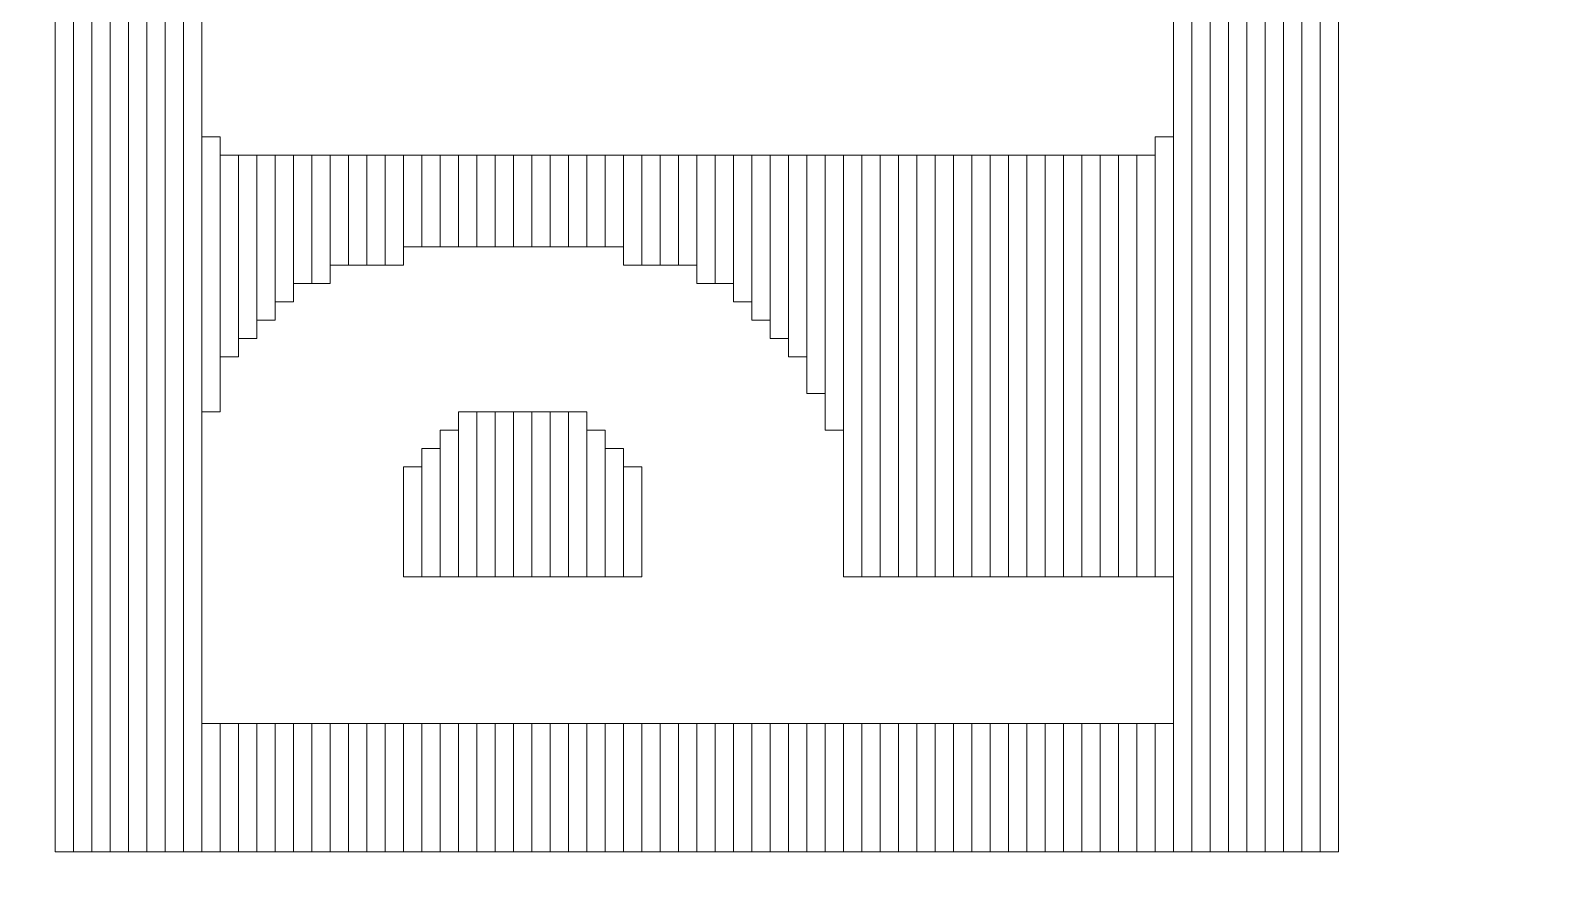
# Model space of a CAD drawing. Header units: millimetres. Extents: x -86 to 67, y -55 to 52.
# Drawn here: x 0.787 to 2.897, y -51.898 to -50.708 of the extents above; entities that cross this region are included whole.
import ezdxf

# ---------------------------------------------------------------- set-up
doc = ezdxf.new("R2010")
doc.units = ezdxf.units.MM
doc.header["$MEASUREMENT"] = 0
doc.layers.add('BG_OUTLINE', color=7, linetype='Continuous')
doc.layers.add('MA_PEN3', color=7, linetype='Continuous')

msp = doc.modelspace()

# ---------------------------------------------------------------- linework, layer by layer
at = {"layer": 'BG_OUTLINE', "color": 3, "lineweight": 9}
msp.add_open_spline([(-60.0926, 34.7331), (-60.0926, 34.7331), (63.7724, 34.7331), (63.7724, 34.7331), (63.7724, 34.7331), (64.585, 34.7336), (65.3646, 34.4113), (65.9396, 33.837), (65.9396, 33.837), (66.5146, 33.2627), (66.8379, 32.4797), (66.8384, 31.667), (66.8384, 31.667), (66.8384, 31.667), (66.8412, -52.28), (66.8412, -52.28), (66.8412, -52.28), (66.8412, -52.28), (66.8384, -52.1933), (66.8384, -52.1933), (66.8384, -52.1933), (66.8389, -53.006), (66.5166, -53.7856), (65.9424, -54.3606), (65.9424, -54.3606), (65.3681, -54.9356), (64.585, -55.2589), (63.7724, -55.2594), (63.7724, -55.2594), (63.7724, -55.2594), (-60.1869, -55.2594), (-60.1869, -55.2594), (-60.1869, -55.2594), (-60.1869, -55.2594), (-60.0853, -55.2518), (-60.0853, -55.2518), (-60.0853, -55.2518), (-60.8979, -55.2523), (-61.6775, -54.9299), (-62.2525, -54.3557), (-62.2525, -54.3557), (-62.8275, -53.7814), (-63.1508, -52.9984), (-63.1513, -52.1857), (-63.1513, -52.1857), (-63.1513, -52.1857), (-63.1587, 31.667), (-63.1587, 31.667), (-63.1587, 31.667), (-63.1592, 32.4797), (-62.8369, 33.2593), (-62.2626, 33.8343), (-62.2626, 33.8343), (-61.6883, 34.4093), (-60.9053, 34.7326), (-60.0926, 34.7331)], degree=3, knots=[0, 0, 0, 0, 0.071429, 0.071429, 0.071429, 0.071429, 0.142857, 0.142857, 0.142857, 0.142857, 0.214286, 0.214286, 0.214286, 0.214286, 0.285714, 0.285714, 0.285714, 0.285714, 0.357143, 0.357143, 0.357143, 0.357143, 0.428571, 0.428571, 0.428571, 0.428571, 0.5, 0.5, 0.5, 0.5, 0.571429, 0.571429, 0.571429, 0.571429, 0.642857, 0.642857, 0.642857, 0.642857, 0.714286, 0.714286, 0.714286, 0.714286, 0.785714, 0.785714, 0.785714, 0.785714, 0.857143, 0.857143, 0.857143, 0.857143, 0.928571, 0.928571, 0.928571, 0.928571, 1, 1, 1, 1], dxfattribs=at)
at = {"layer": 'MA_PEN3', "color": 5, "lineweight": 9}
for points in [[(0.8468, -51.8456), (0.8468, -51.8456), (0.8214, -51.8456), (0.8214, -51.8456), (0.8214, -51.8456), (0.8214, -51.8456), (0.8214, -46.791), (0.8214, -46.791), (0.8214, -46.791), (0.8214, -46.791), (0.8468, -46.791), (0.8468, -46.791), (0.8468, -46.791), (0.8468, -46.791), (0.8468, -51.8456), (0.8468, -51.8456)], [(0.8722, -51.8456), (0.8722, -51.8456), (0.8468, -51.8456), (0.8468, -51.8456), (0.8468, -51.8456), (0.8468, -51.8456), (0.8468, -46.791), (0.8468, -46.791), (0.8468, -46.791), (0.8468, -46.791), (0.8722, -46.791), (0.8722, -46.791), (0.8722, -46.791), (0.8722, -46.791), (0.8722, -51.8456), (0.8722, -51.8456)], [(0.8976, -51.8456), (0.8976, -51.8456), (0.8722, -51.8456), (0.8722, -51.8456), (0.8722, -51.8456), (0.8722, -51.8456), (0.8722, -46.791), (0.8722, -46.791), (0.8722, -46.791), (0.8722, -46.791), (0.8976, -46.791), (0.8976, -46.791), (0.8976, -46.791), (0.8976, -46.791), (0.8976, -51.8456), (0.8976, -51.8456)], [(0.923, -51.8456), (0.923, -51.8456), (0.8976, -51.8456), (0.8976, -51.8456), (0.8976, -51.8456), (0.8976, -51.8456), (0.8976, -46.791), (0.8976, -46.791), (0.8976, -46.791), (0.8976, -46.791), (0.923, -46.791), (0.923, -46.791), (0.923, -46.791), (0.923, -46.791), (0.923, -51.8456), (0.923, -51.8456)], [(0.9484, -51.8456), (0.9484, -51.8456), (0.923, -51.8456), (0.923, -51.8456), (0.923, -51.8456), (0.923, -51.8456), (0.923, -46.791), (0.923, -46.791), (0.923, -46.791), (0.923, -46.791), (0.9484, -46.791), (0.9484, -46.791), (0.9484, -46.791), (0.9484, -46.791), (0.9484, -51.8456), (0.9484, -51.8456)], [(0.9738, -51.8456), (0.9738, -51.8456), (0.9484, -51.8456), (0.9484, -51.8456), (0.9484, -51.8456), (0.9484, -51.8456), (0.9484, -46.791), (0.9484, -46.791), (0.9484, -46.791), (0.9484, -46.791), (0.9738, -46.791), (0.9738, -46.791), (0.9738, -46.791), (0.9738, -46.791), (0.9738, -51.8456), (0.9738, -51.8456)], [(0.9992, -51.8456), (0.9992, -51.8456), (0.9738, -51.8456), (0.9738, -51.8456), (0.9738, -51.8456), (0.9738, -51.8456), (0.9738, -46.791), (0.9738, -46.791), (0.9738, -46.791), (0.9738, -46.791), (0.9992, -46.791), (0.9992, -46.791), (0.9992, -46.791), (0.9992, -46.791), (0.9992, -51.8456), (0.9992, -51.8456)], [(2.3962, -51.8456), (2.3962, -51.8456), (2.3708, -51.8456), (2.3708, -51.8456), (2.3708, -51.8456), (2.3708, -51.8456), (2.3708, -46.791), (2.3708, -46.791), (2.3708, -46.791), (2.3708, -46.791), (2.3962, -46.791), (2.3962, -46.791), (2.3962, -46.791), (2.3962, -46.791), (2.3962, -51.8456), (2.3962, -51.8456)], [(2.4216, -51.8456), (2.4216, -51.8456), (2.3962, -51.8456), (2.3962, -51.8456), (2.3962, -51.8456), (2.3962, -51.8456), (2.3962, -46.791), (2.3962, -46.791), (2.3962, -46.791), (2.3962, -46.791), (2.4216, -46.791), (2.4216, -46.791), (2.4216, -46.791), (2.4216, -46.791), (2.4216, -51.8456), (2.4216, -51.8456)], [(2.447, -51.8456), (2.447, -51.8456), (2.4216, -51.8456), (2.4216, -51.8456), (2.4216, -51.8456), (2.4216, -51.8456), (2.4216, -46.791), (2.4216, -46.791), (2.4216, -46.791), (2.4216, -46.791), (2.447, -46.791), (2.447, -46.791), (2.447, -46.791), (2.447, -46.791), (2.447, -51.8456), (2.447, -51.8456)], [(2.4724, -51.8456), (2.4724, -51.8456), (2.447, -51.8456), (2.447, -51.8456), (2.447, -51.8456), (2.447, -51.8456), (2.447, -46.791), (2.447, -46.791), (2.447, -46.791), (2.447, -46.791), (2.4724, -46.791), (2.4724, -46.791), (2.4724, -46.791), (2.4724, -46.791), (2.4724, -51.8456), (2.4724, -51.8456)], [(2.4978, -51.8456), (2.4978, -51.8456), (2.4724, -51.8456), (2.4724, -51.8456), (2.4724, -51.8456), (2.4724, -51.8456), (2.4724, -46.791), (2.4724, -46.791), (2.4724, -46.791), (2.4724, -46.791), (2.4978, -46.791), (2.4978, -46.791), (2.4978, -46.791), (2.4978, -46.791), (2.4978, -51.8456), (2.4978, -51.8456)], [(2.5232, -51.8456), (2.5232, -51.8456), (2.4978, -51.8456), (2.4978, -51.8456), (2.4978, -51.8456), (2.4978, -51.8456), (2.4978, -46.791), (2.4978, -46.791), (2.4978, -46.791), (2.4978, -46.791), (2.5232, -46.791), (2.5232, -46.791), (2.5232, -46.791), (2.5232, -46.791), (2.5232, -51.8456), (2.5232, -51.8456)], [(2.5486, -51.8456), (2.5486, -51.8456), (2.5232, -51.8456), (2.5232, -51.8456), (2.5232, -51.8456), (2.5232, -51.8456), (2.5232, -46.791), (2.5232, -46.791), (2.5232, -46.791), (2.5232, -46.791), (2.5486, -46.791), (2.5486, -46.791), (2.5486, -46.791), (2.5486, -46.791), (2.5486, -51.8456), (2.5486, -51.8456)], [(2.574, -51.8456), (2.574, -51.8456), (2.5486, -51.8456), (2.5486, -51.8456), (2.5486, -51.8456), (2.5486, -51.8456), (2.5486, -46.791), (2.5486, -46.791), (2.5486, -46.791), (2.5486, -46.791), (2.574, -46.791), (2.574, -46.791), (2.574, -46.791), (2.574, -46.791), (2.574, -51.8456), (2.574, -51.8456)], [(2.5994, -51.8456), (2.5994, -51.8456), (2.574, -51.8456), (2.574, -51.8456), (2.574, -51.8456), (2.574, -51.8456), (2.574, -46.791), (2.574, -46.791), (2.574, -46.791), (2.574, -46.791), (2.5994, -46.791), (2.5994, -46.791), (2.5994, -46.791), (2.5994, -46.791), (2.5994, -51.8456), (2.5994, -51.8456)], [(1.0246, -51.8456), (1.0246, -51.8456), (0.9992, -51.8456), (0.9992, -51.8456), (0.9992, -51.8456), (0.9992, -51.8456), (0.9992, -47.1974), (0.9992, -47.1974), (0.9992, -47.1974), (0.9992, -47.1974), (1.0246, -47.1974), (1.0246, -47.1974), (1.0246, -47.1974), (1.0246, -47.1974), (1.0246, -51.8456), (1.0246, -51.8456)], [(1.05, -51.236), (1.05, -51.236), (1.0246, -51.236), (1.0246, -51.236), (1.0246, -51.236), (1.0246, -51.236), (1.0246, -50.855), (1.0246, -50.855), (1.0246, -50.855), (1.0246, -50.855), (1.05, -50.855), (1.05, -50.855), (1.05, -50.855), (1.05, -50.855), (1.05, -51.236), (1.05, -51.236)], [(2.3708, -51.4646), (2.3708, -51.4646), (2.3454, -51.4646), (2.3454, -51.4646), (2.3454, -51.4646), (2.3454, -51.4646), (2.3454, -50.855), (2.3454, -50.855), (2.3454, -50.855), (2.3454, -50.855), (2.3708, -50.855), (2.3708, -50.855), (2.3708, -50.855), (2.3708, -50.855), (2.3708, -51.4646), (2.3708, -51.4646)], [(1.0754, -51.1598), (1.0754, -51.1598), (1.05, -51.1598), (1.05, -51.1598), (1.05, -51.1598), (1.05, -51.1598), (1.05, -50.8804), (1.05, -50.8804), (1.05, -50.8804), (1.05, -50.8804), (1.0754, -50.8804), (1.0754, -50.8804), (1.0754, -50.8804), (1.0754, -50.8804), (1.0754, -51.1598), (1.0754, -51.1598)], [(1.1008, -51.1344), (1.1008, -51.1344), (1.0754, -51.1344), (1.0754, -51.1344), (1.0754, -51.1344), (1.0754, -51.1344), (1.0754, -50.8804), (1.0754, -50.8804), (1.0754, -50.8804), (1.0754, -50.8804), (1.1008, -50.8804), (1.1008, -50.8804), (1.1008, -50.8804), (1.1008, -50.8804), (1.1008, -51.1344), (1.1008, -51.1344)], [(1.1262, -51.109), (1.1262, -51.109), (1.1008, -51.109), (1.1008, -51.109), (1.1008, -51.109), (1.1008, -51.109), (1.1008, -50.8804), (1.1008, -50.8804), (1.1008, -50.8804), (1.1008, -50.8804), (1.1262, -50.8804), (1.1262, -50.8804), (1.1262, -50.8804), (1.1262, -50.8804), (1.1262, -51.109), (1.1262, -51.109)], [(1.1516, -51.0836), (1.1516, -51.0836), (1.1262, -51.0836), (1.1262, -51.0836), (1.1262, -51.0836), (1.1262, -51.0836), (1.1262, -50.8804), (1.1262, -50.8804), (1.1262, -50.8804), (1.1262, -50.8804), (1.1516, -50.8804), (1.1516, -50.8804), (1.1516, -50.8804), (1.1516, -50.8804), (1.1516, -51.0836), (1.1516, -51.0836)], [(1.177, -51.0582), (1.177, -51.0582), (1.1516, -51.0582), (1.1516, -51.0582), (1.1516, -51.0582), (1.1516, -51.0582), (1.1516, -50.8804), (1.1516, -50.8804), (1.1516, -50.8804), (1.1516, -50.8804), (1.177, -50.8804), (1.177, -50.8804), (1.177, -50.8804), (1.177, -50.8804), (1.177, -51.0582), (1.177, -51.0582)], [(1.2024, -51.0582), (1.2024, -51.0582), (1.177, -51.0582), (1.177, -51.0582), (1.177, -51.0582), (1.177, -51.0582), (1.177, -50.8804), (1.177, -50.8804), (1.177, -50.8804), (1.177, -50.8804), (1.2024, -50.8804), (1.2024, -50.8804), (1.2024, -50.8804), (1.2024, -50.8804), (1.2024, -51.0582), (1.2024, -51.0582)], [(1.2278, -51.0328), (1.2278, -51.0328), (1.2024, -51.0328), (1.2024, -51.0328), (1.2024, -51.0328), (1.2024, -51.0328), (1.2024, -50.8804), (1.2024, -50.8804), (1.2024, -50.8804), (1.2024, -50.8804), (1.2278, -50.8804), (1.2278, -50.8804), (1.2278, -50.8804), (1.2278, -50.8804), (1.2278, -51.0328), (1.2278, -51.0328)], [(1.2532, -51.0328), (1.2532, -51.0328), (1.2278, -51.0328), (1.2278, -51.0328), (1.2278, -51.0328), (1.2278, -51.0328), (1.2278, -50.8804), (1.2278, -50.8804), (1.2278, -50.8804), (1.2278, -50.8804), (1.2532, -50.8804), (1.2532, -50.8804), (1.2532, -50.8804), (1.2532, -50.8804), (1.2532, -51.0328), (1.2532, -51.0328)], [(1.2786, -51.0328), (1.2786, -51.0328), (1.2532, -51.0328), (1.2532, -51.0328), (1.2532, -51.0328), (1.2532, -51.0328), (1.2532, -50.8804), (1.2532, -50.8804), (1.2532, -50.8804), (1.2532, -50.8804), (1.2786, -50.8804), (1.2786, -50.8804), (1.2786, -50.8804), (1.2786, -50.8804), (1.2786, -51.0328), (1.2786, -51.0328)], [(1.304, -51.0328), (1.304, -51.0328), (1.2786, -51.0328), (1.2786, -51.0328), (1.2786, -51.0328), (1.2786, -51.0328), (1.2786, -50.8804), (1.2786, -50.8804), (1.2786, -50.8804), (1.2786, -50.8804), (1.304, -50.8804), (1.304, -50.8804), (1.304, -50.8804), (1.304, -50.8804), (1.304, -51.0328), (1.304, -51.0328)], [(1.3294, -51.0074), (1.3294, -51.0074), (1.304, -51.0074), (1.304, -51.0074), (1.304, -51.0074), (1.304, -51.0074), (1.304, -50.8804), (1.304, -50.8804), (1.304, -50.8804), (1.304, -50.8804), (1.3294, -50.8804), (1.3294, -50.8804), (1.3294, -50.8804), (1.3294, -50.8804), (1.3294, -51.0074), (1.3294, -51.0074)], [(1.3548, -51.0074), (1.3548, -51.0074), (1.3294, -51.0074), (1.3294, -51.0074), (1.3294, -51.0074), (1.3294, -51.0074), (1.3294, -50.8804), (1.3294, -50.8804), (1.3294, -50.8804), (1.3294, -50.8804), (1.3548, -50.8804), (1.3548, -50.8804), (1.3548, -50.8804), (1.3548, -50.8804), (1.3548, -51.0074), (1.3548, -51.0074)], [(1.3802, -51.0074), (1.3802, -51.0074), (1.3548, -51.0074), (1.3548, -51.0074), (1.3548, -51.0074), (1.3548, -51.0074), (1.3548, -50.8804), (1.3548, -50.8804), (1.3548, -50.8804), (1.3548, -50.8804), (1.3802, -50.8804), (1.3802, -50.8804), (1.3802, -50.8804), (1.3802, -50.8804), (1.3802, -51.0074), (1.3802, -51.0074)], [(1.4056, -51.0074), (1.4056, -51.0074), (1.3802, -51.0074), (1.3802, -51.0074), (1.3802, -51.0074), (1.3802, -51.0074), (1.3802, -50.8804), (1.3802, -50.8804), (1.3802, -50.8804), (1.3802, -50.8804), (1.4056, -50.8804), (1.4056, -50.8804), (1.4056, -50.8804), (1.4056, -50.8804), (1.4056, -51.0074), (1.4056, -51.0074)], [(1.431, -51.0074), (1.431, -51.0074), (1.4056, -51.0074), (1.4056, -51.0074), (1.4056, -51.0074), (1.4056, -51.0074), (1.4056, -50.8804), (1.4056, -50.8804), (1.4056, -50.8804), (1.4056, -50.8804), (1.431, -50.8804), (1.431, -50.8804), (1.431, -50.8804), (1.431, -50.8804), (1.431, -51.0074), (1.431, -51.0074)], [(1.4564, -51.0074), (1.4564, -51.0074), (1.431, -51.0074), (1.431, -51.0074), (1.431, -51.0074), (1.431, -51.0074), (1.431, -50.8804), (1.431, -50.8804), (1.431, -50.8804), (1.431, -50.8804), (1.4564, -50.8804), (1.4564, -50.8804), (1.4564, -50.8804), (1.4564, -50.8804), (1.4564, -51.0074), (1.4564, -51.0074)], [(1.4818, -51.0074), (1.4818, -51.0074), (1.4564, -51.0074), (1.4564, -51.0074), (1.4564, -51.0074), (1.4564, -51.0074), (1.4564, -50.8804), (1.4564, -50.8804), (1.4564, -50.8804), (1.4564, -50.8804), (1.4818, -50.8804), (1.4818, -50.8804), (1.4818, -50.8804), (1.4818, -50.8804), (1.4818, -51.0074), (1.4818, -51.0074)], [(1.5072, -51.0074), (1.5072, -51.0074), (1.4818, -51.0074), (1.4818, -51.0074), (1.4818, -51.0074), (1.4818, -51.0074), (1.4818, -50.8804), (1.4818, -50.8804), (1.4818, -50.8804), (1.4818, -50.8804), (1.5072, -50.8804), (1.5072, -50.8804), (1.5072, -50.8804), (1.5072, -50.8804), (1.5072, -51.0074), (1.5072, -51.0074)], [(1.5326, -51.0074), (1.5326, -51.0074), (1.5072, -51.0074), (1.5072, -51.0074), (1.5072, -51.0074), (1.5072, -51.0074), (1.5072, -50.8804), (1.5072, -50.8804), (1.5072, -50.8804), (1.5072, -50.8804), (1.5326, -50.8804), (1.5326, -50.8804), (1.5326, -50.8804), (1.5326, -50.8804), (1.5326, -51.0074), (1.5326, -51.0074)], [(1.558, -51.0074), (1.558, -51.0074), (1.5326, -51.0074), (1.5326, -51.0074), (1.5326, -51.0074), (1.5326, -51.0074), (1.5326, -50.8804), (1.5326, -50.8804), (1.5326, -50.8804), (1.5326, -50.8804), (1.558, -50.8804), (1.558, -50.8804), (1.558, -50.8804), (1.558, -50.8804), (1.558, -51.0074), (1.558, -51.0074)], [(1.5834, -51.0074), (1.5834, -51.0074), (1.558, -51.0074), (1.558, -51.0074), (1.558, -51.0074), (1.558, -51.0074), (1.558, -50.8804), (1.558, -50.8804), (1.558, -50.8804), (1.558, -50.8804), (1.5834, -50.8804), (1.5834, -50.8804), (1.5834, -50.8804), (1.5834, -50.8804), (1.5834, -51.0074), (1.5834, -51.0074)], [(1.6088, -51.0074), (1.6088, -51.0074), (1.5834, -51.0074), (1.5834, -51.0074), (1.5834, -51.0074), (1.5834, -51.0074), (1.5834, -50.8804), (1.5834, -50.8804), (1.5834, -50.8804), (1.5834, -50.8804), (1.6088, -50.8804), (1.6088, -50.8804), (1.6088, -50.8804), (1.6088, -50.8804), (1.6088, -51.0074), (1.6088, -51.0074)], [(1.6342, -51.0328), (1.6342, -51.0328), (1.6088, -51.0328), (1.6088, -51.0328), (1.6088, -51.0328), (1.6088, -51.0328), (1.6088, -50.8804), (1.6088, -50.8804), (1.6088, -50.8804), (1.6088, -50.8804), (1.6342, -50.8804), (1.6342, -50.8804), (1.6342, -50.8804), (1.6342, -50.8804), (1.6342, -51.0328), (1.6342, -51.0328)], [(1.6596, -51.0328), (1.6596, -51.0328), (1.6342, -51.0328), (1.6342, -51.0328), (1.6342, -51.0328), (1.6342, -51.0328), (1.6342, -50.8804), (1.6342, -50.8804), (1.6342, -50.8804), (1.6342, -50.8804), (1.6596, -50.8804), (1.6596, -50.8804), (1.6596, -50.8804), (1.6596, -50.8804), (1.6596, -51.0328), (1.6596, -51.0328)], [(1.685, -51.0328), (1.685, -51.0328), (1.6596, -51.0328), (1.6596, -51.0328), (1.6596, -51.0328), (1.6596, -51.0328), (1.6596, -50.8804), (1.6596, -50.8804), (1.6596, -50.8804), (1.6596, -50.8804), (1.685, -50.8804), (1.685, -50.8804), (1.685, -50.8804), (1.685, -50.8804), (1.685, -51.0328), (1.685, -51.0328)], [(1.7104, -51.0328), (1.7104, -51.0328), (1.685, -51.0328), (1.685, -51.0328), (1.685, -51.0328), (1.685, -51.0328), (1.685, -50.8804), (1.685, -50.8804), (1.685, -50.8804), (1.685, -50.8804), (1.7104, -50.8804), (1.7104, -50.8804), (1.7104, -50.8804), (1.7104, -50.8804), (1.7104, -51.0328), (1.7104, -51.0328)], [(1.7358, -51.0582), (1.7358, -51.0582), (1.7104, -51.0582), (1.7104, -51.0582), (1.7104, -51.0582), (1.7104, -51.0582), (1.7104, -50.8804), (1.7104, -50.8804), (1.7104, -50.8804), (1.7104, -50.8804), (1.7358, -50.8804), (1.7358, -50.8804), (1.7358, -50.8804), (1.7358, -50.8804), (1.7358, -51.0582), (1.7358, -51.0582)], [(1.7612, -51.0582), (1.7612, -51.0582), (1.7358, -51.0582), (1.7358, -51.0582), (1.7358, -51.0582), (1.7358, -51.0582), (1.7358, -50.8804), (1.7358, -50.8804), (1.7358, -50.8804), (1.7358, -50.8804), (1.7612, -50.8804), (1.7612, -50.8804), (1.7612, -50.8804), (1.7612, -50.8804), (1.7612, -51.0582), (1.7612, -51.0582)], [(1.7866, -51.0836), (1.7866, -51.0836), (1.7612, -51.0836), (1.7612, -51.0836), (1.7612, -51.0836), (1.7612, -51.0836), (1.7612, -50.8804), (1.7612, -50.8804), (1.7612, -50.8804), (1.7612, -50.8804), (1.7866, -50.8804), (1.7866, -50.8804), (1.7866, -50.8804), (1.7866, -50.8804), (1.7866, -51.0836), (1.7866, -51.0836)], [(1.812, -51.109), (1.812, -51.109), (1.7866, -51.109), (1.7866, -51.109), (1.7866, -51.109), (1.7866, -51.109), (1.7866, -50.8804), (1.7866, -50.8804), (1.7866, -50.8804), (1.7866, -50.8804), (1.812, -50.8804), (1.812, -50.8804), (1.812, -50.8804), (1.812, -50.8804), (1.812, -51.109), (1.812, -51.109)], [(1.8374, -51.1344), (1.8374, -51.1344), (1.812, -51.1344), (1.812, -51.1344), (1.812, -51.1344), (1.812, -51.1344), (1.812, -50.8804), (1.812, -50.8804), (1.812, -50.8804), (1.812, -50.8804), (1.8374, -50.8804), (1.8374, -50.8804), (1.8374, -50.8804), (1.8374, -50.8804), (1.8374, -51.1344), (1.8374, -51.1344)], [(1.8628, -51.1598), (1.8628, -51.1598), (1.8374, -51.1598), (1.8374, -51.1598), (1.8374, -51.1598), (1.8374, -51.1598), (1.8374, -50.8804), (1.8374, -50.8804), (1.8374, -50.8804), (1.8374, -50.8804), (1.8628, -50.8804), (1.8628, -50.8804), (1.8628, -50.8804), (1.8628, -50.8804), (1.8628, -51.1598), (1.8628, -51.1598)], [(1.8882, -51.2106), (1.8882, -51.2106), (1.8628, -51.2106), (1.8628, -51.2106), (1.8628, -51.2106), (1.8628, -51.2106), (1.8628, -50.8804), (1.8628, -50.8804), (1.8628, -50.8804), (1.8628, -50.8804), (1.8882, -50.8804), (1.8882, -50.8804), (1.8882, -50.8804), (1.8882, -50.8804), (1.8882, -51.2106), (1.8882, -51.2106)], [(1.9136, -51.2614), (1.9136, -51.2614), (1.8882, -51.2614), (1.8882, -51.2614), (1.8882, -51.2614), (1.8882, -51.2614), (1.8882, -50.8804), (1.8882, -50.8804), (1.8882, -50.8804), (1.8882, -50.8804), (1.9136, -50.8804), (1.9136, -50.8804), (1.9136, -50.8804), (1.9136, -50.8804), (1.9136, -51.2614), (1.9136, -51.2614)], [(1.939, -51.4646), (1.939, -51.4646), (1.9136, -51.4646), (1.9136, -51.4646), (1.9136, -51.4646), (1.9136, -51.4646), (1.9136, -50.8804), (1.9136, -50.8804), (1.9136, -50.8804), (1.9136, -50.8804), (1.939, -50.8804), (1.939, -50.8804), (1.939, -50.8804), (1.939, -50.8804), (1.939, -51.4646), (1.939, -51.4646)], [(1.9644, -51.4646), (1.9644, -51.4646), (1.939, -51.4646), (1.939, -51.4646), (1.939, -51.4646), (1.939, -51.4646), (1.939, -50.8804), (1.939, -50.8804), (1.939, -50.8804), (1.939, -50.8804), (1.9644, -50.8804), (1.9644, -50.8804), (1.9644, -50.8804), (1.9644, -50.8804), (1.9644, -51.4646), (1.9644, -51.4646)], [(1.9898, -51.4646), (1.9898, -51.4646), (1.9644, -51.4646), (1.9644, -51.4646), (1.9644, -51.4646), (1.9644, -51.4646), (1.9644, -50.8804), (1.9644, -50.8804), (1.9644, -50.8804), (1.9644, -50.8804), (1.9898, -50.8804), (1.9898, -50.8804), (1.9898, -50.8804), (1.9898, -50.8804), (1.9898, -51.4646), (1.9898, -51.4646)], [(2.0152, -51.4646), (2.0152, -51.4646), (1.9898, -51.4646), (1.9898, -51.4646), (1.9898, -51.4646), (1.9898, -51.4646), (1.9898, -50.8804), (1.9898, -50.8804), (1.9898, -50.8804), (1.9898, -50.8804), (2.0152, -50.8804), (2.0152, -50.8804), (2.0152, -50.8804), (2.0152, -50.8804), (2.0152, -51.4646), (2.0152, -51.4646)], [(2.0406, -51.4646), (2.0406, -51.4646), (2.0152, -51.4646), (2.0152, -51.4646), (2.0152, -51.4646), (2.0152, -51.4646), (2.0152, -50.8804), (2.0152, -50.8804), (2.0152, -50.8804), (2.0152, -50.8804), (2.0406, -50.8804), (2.0406, -50.8804), (2.0406, -50.8804), (2.0406, -50.8804), (2.0406, -51.4646), (2.0406, -51.4646)], [(2.066, -51.4646), (2.066, -51.4646), (2.0406, -51.4646), (2.0406, -51.4646), (2.0406, -51.4646), (2.0406, -51.4646), (2.0406, -50.8804), (2.0406, -50.8804), (2.0406, -50.8804), (2.0406, -50.8804), (2.066, -50.8804), (2.066, -50.8804), (2.066, -50.8804), (2.066, -50.8804), (2.066, -51.4646), (2.066, -51.4646)], [(2.0914, -51.4646), (2.0914, -51.4646), (2.066, -51.4646), (2.066, -51.4646), (2.066, -51.4646), (2.066, -51.4646), (2.066, -50.8804), (2.066, -50.8804), (2.066, -50.8804), (2.066, -50.8804), (2.0914, -50.8804), (2.0914, -50.8804), (2.0914, -50.8804), (2.0914, -50.8804), (2.0914, -51.4646), (2.0914, -51.4646)], [(2.1168, -51.4646), (2.1168, -51.4646), (2.0914, -51.4646), (2.0914, -51.4646), (2.0914, -51.4646), (2.0914, -51.4646), (2.0914, -50.8804), (2.0914, -50.8804), (2.0914, -50.8804), (2.0914, -50.8804), (2.1168, -50.8804), (2.1168, -50.8804), (2.1168, -50.8804), (2.1168, -50.8804), (2.1168, -51.4646), (2.1168, -51.4646)], [(2.1422, -51.4646), (2.1422, -51.4646), (2.1168, -51.4646), (2.1168, -51.4646), (2.1168, -51.4646), (2.1168, -51.4646), (2.1168, -50.8804), (2.1168, -50.8804), (2.1168, -50.8804), (2.1168, -50.8804), (2.1422, -50.8804), (2.1422, -50.8804), (2.1422, -50.8804), (2.1422, -50.8804), (2.1422, -51.4646), (2.1422, -51.4646)], [(2.1676, -51.4646), (2.1676, -51.4646), (2.1422, -51.4646), (2.1422, -51.4646), (2.1422, -51.4646), (2.1422, -51.4646), (2.1422, -50.8804), (2.1422, -50.8804), (2.1422, -50.8804), (2.1422, -50.8804), (2.1676, -50.8804), (2.1676, -50.8804), (2.1676, -50.8804), (2.1676, -50.8804), (2.1676, -51.4646), (2.1676, -51.4646)], [(2.193, -51.4646), (2.193, -51.4646), (2.1676, -51.4646), (2.1676, -51.4646), (2.1676, -51.4646), (2.1676, -51.4646), (2.1676, -50.8804), (2.1676, -50.8804), (2.1676, -50.8804), (2.1676, -50.8804), (2.193, -50.8804), (2.193, -50.8804), (2.193, -50.8804), (2.193, -50.8804), (2.193, -51.4646), (2.193, -51.4646)], [(2.2184, -51.4646), (2.2184, -51.4646), (2.193, -51.4646), (2.193, -51.4646), (2.193, -51.4646), (2.193, -51.4646), (2.193, -50.8804), (2.193, -50.8804), (2.193, -50.8804), (2.193, -50.8804), (2.2184, -50.8804), (2.2184, -50.8804), (2.2184, -50.8804), (2.2184, -50.8804), (2.2184, -51.4646), (2.2184, -51.4646)], [(2.2438, -51.4646), (2.2438, -51.4646), (2.2184, -51.4646), (2.2184, -51.4646), (2.2184, -51.4646), (2.2184, -51.4646), (2.2184, -50.8804), (2.2184, -50.8804), (2.2184, -50.8804), (2.2184, -50.8804), (2.2438, -50.8804), (2.2438, -50.8804), (2.2438, -50.8804), (2.2438, -50.8804), (2.2438, -51.4646), (2.2438, -51.4646)], [(2.2692, -51.4646), (2.2692, -51.4646), (2.2438, -51.4646), (2.2438, -51.4646), (2.2438, -51.4646), (2.2438, -51.4646), (2.2438, -50.8804), (2.2438, -50.8804), (2.2438, -50.8804), (2.2438, -50.8804), (2.2692, -50.8804), (2.2692, -50.8804), (2.2692, -50.8804), (2.2692, -50.8804), (2.2692, -51.4646), (2.2692, -51.4646)], [(2.2946, -51.4646), (2.2946, -51.4646), (2.2692, -51.4646), (2.2692, -51.4646), (2.2692, -51.4646), (2.2692, -51.4646), (2.2692, -50.8804), (2.2692, -50.8804), (2.2692, -50.8804), (2.2692, -50.8804), (2.2946, -50.8804), (2.2946, -50.8804), (2.2946, -50.8804), (2.2946, -50.8804), (2.2946, -51.4646), (2.2946, -51.4646)], [(2.32, -51.4646), (2.32, -51.4646), (2.2946, -51.4646), (2.2946, -51.4646), (2.2946, -51.4646), (2.2946, -51.4646), (2.2946, -50.8804), (2.2946, -50.8804), (2.2946, -50.8804), (2.2946, -50.8804), (2.32, -50.8804), (2.32, -50.8804), (2.32, -50.8804), (2.32, -50.8804), (2.32, -51.4646), (2.32, -51.4646)], [(2.3454, -51.4646), (2.3454, -51.4646), (2.32, -51.4646), (2.32, -51.4646), (2.32, -51.4646), (2.32, -51.4646), (2.32, -50.8804), (2.32, -50.8804), (2.32, -50.8804), (2.32, -50.8804), (2.3454, -50.8804), (2.3454, -50.8804), (2.3454, -50.8804), (2.3454, -50.8804), (2.3454, -51.4646), (2.3454, -51.4646)], [(1.4056, -51.4646), (1.4056, -51.4646), (1.3802, -51.4646), (1.3802, -51.4646), (1.3802, -51.4646), (1.3802, -51.4646), (1.3802, -51.236), (1.3802, -51.236), (1.3802, -51.236), (1.3802, -51.236), (1.4056, -51.236), (1.4056, -51.236), (1.4056, -51.236), (1.4056, -51.236), (1.4056, -51.4646), (1.4056, -51.4646)], [(1.431, -51.4646), (1.431, -51.4646), (1.4056, -51.4646), (1.4056, -51.4646), (1.4056, -51.4646), (1.4056, -51.4646), (1.4056, -51.236), (1.4056, -51.236), (1.4056, -51.236), (1.4056, -51.236), (1.431, -51.236), (1.431, -51.236), (1.431, -51.236), (1.431, -51.236), (1.431, -51.4646), (1.431, -51.4646)], [(1.4564, -51.4646), (1.4564, -51.4646), (1.431, -51.4646), (1.431, -51.4646), (1.431, -51.4646), (1.431, -51.4646), (1.431, -51.236), (1.431, -51.236), (1.431, -51.236), (1.431, -51.236), (1.4564, -51.236), (1.4564, -51.236), (1.4564, -51.236), (1.4564, -51.236), (1.4564, -51.4646), (1.4564, -51.4646)], [(1.4818, -51.4646), (1.4818, -51.4646), (1.4564, -51.4646), (1.4564, -51.4646), (1.4564, -51.4646), (1.4564, -51.4646), (1.4564, -51.236), (1.4564, -51.236), (1.4564, -51.236), (1.4564, -51.236), (1.4818, -51.236), (1.4818, -51.236), (1.4818, -51.236), (1.4818, -51.236), (1.4818, -51.4646), (1.4818, -51.4646)], [(1.5072, -51.4646), (1.5072, -51.4646), (1.4818, -51.4646), (1.4818, -51.4646), (1.4818, -51.4646), (1.4818, -51.4646), (1.4818, -51.236), (1.4818, -51.236), (1.4818, -51.236), (1.4818, -51.236), (1.5072, -51.236), (1.5072, -51.236), (1.5072, -51.236), (1.5072, -51.236), (1.5072, -51.4646), (1.5072, -51.4646)], [(1.5326, -51.4646), (1.5326, -51.4646), (1.5072, -51.4646), (1.5072, -51.4646), (1.5072, -51.4646), (1.5072, -51.4646), (1.5072, -51.236), (1.5072, -51.236), (1.5072, -51.236), (1.5072, -51.236), (1.5326, -51.236), (1.5326, -51.236), (1.5326, -51.236), (1.5326, -51.236), (1.5326, -51.4646), (1.5326, -51.4646)], [(1.558, -51.4646), (1.558, -51.4646), (1.5326, -51.4646), (1.5326, -51.4646), (1.5326, -51.4646), (1.5326, -51.4646), (1.5326, -51.236), (1.5326, -51.236), (1.5326, -51.236), (1.5326, -51.236), (1.558, -51.236), (1.558, -51.236), (1.558, -51.236), (1.558, -51.236), (1.558, -51.4646), (1.558, -51.4646)], [(1.3802, -51.4646), (1.3802, -51.4646), (1.3548, -51.4646), (1.3548, -51.4646), (1.3548, -51.4646), (1.3548, -51.4646), (1.3548, -51.2614), (1.3548, -51.2614), (1.3548, -51.2614), (1.3548, -51.2614), (1.3802, -51.2614), (1.3802, -51.2614), (1.3802, -51.2614), (1.3802, -51.2614), (1.3802, -51.4646), (1.3802, -51.4646)], [(1.5834, -51.4646), (1.5834, -51.4646), (1.558, -51.4646), (1.558, -51.4646), (1.558, -51.4646), (1.558, -51.4646), (1.558, -51.2614), (1.558, -51.2614), (1.558, -51.2614), (1.558, -51.2614), (1.5834, -51.2614), (1.5834, -51.2614), (1.5834, -51.2614), (1.5834, -51.2614), (1.5834, -51.4646), (1.5834, -51.4646)], [(1.3548, -51.4646), (1.3548, -51.4646), (1.3294, -51.4646), (1.3294, -51.4646), (1.3294, -51.4646), (1.3294, -51.4646), (1.3294, -51.2868), (1.3294, -51.2868), (1.3294, -51.2868), (1.3294, -51.2868), (1.3548, -51.2868), (1.3548, -51.2868), (1.3548, -51.2868), (1.3548, -51.2868), (1.3548, -51.4646), (1.3548, -51.4646)], [(1.6088, -51.4646), (1.6088, -51.4646), (1.5834, -51.4646), (1.5834, -51.4646), (1.5834, -51.4646), (1.5834, -51.4646), (1.5834, -51.2868), (1.5834, -51.2868), (1.5834, -51.2868), (1.5834, -51.2868), (1.6088, -51.2868), (1.6088, -51.2868), (1.6088, -51.2868), (1.6088, -51.2868), (1.6088, -51.4646), (1.6088, -51.4646)], [(1.3294, -51.4646), (1.3294, -51.4646), (1.304, -51.4646), (1.304, -51.4646), (1.304, -51.4646), (1.304, -51.4646), (1.304, -51.3122), (1.304, -51.3122), (1.304, -51.3122), (1.304, -51.3122), (1.3294, -51.3122), (1.3294, -51.3122), (1.3294, -51.3122), (1.3294, -51.3122), (1.3294, -51.4646), (1.3294, -51.4646)], [(1.6342, -51.4646), (1.6342, -51.4646), (1.6088, -51.4646), (1.6088, -51.4646), (1.6088, -51.4646), (1.6088, -51.4646), (1.6088, -51.3122), (1.6088, -51.3122), (1.6088, -51.3122), (1.6088, -51.3122), (1.6342, -51.3122), (1.6342, -51.3122), (1.6342, -51.3122), (1.6342, -51.3122), (1.6342, -51.4646), (1.6342, -51.4646)], [(1.05, -51.8456), (1.05, -51.8456), (1.0246, -51.8456), (1.0246, -51.8456), (1.0246, -51.8456), (1.0246, -51.8456), (1.0246, -51.6678), (1.0246, -51.6678), (1.0246, -51.6678), (1.0246, -51.6678), (1.05, -51.6678), (1.05, -51.6678), (1.05, -51.6678), (1.05, -51.6678), (1.05, -51.8456), (1.05, -51.8456)], [(1.0754, -51.8456), (1.0754, -51.8456), (1.05, -51.8456), (1.05, -51.8456), (1.05, -51.8456), (1.05, -51.8456), (1.05, -51.6678), (1.05, -51.6678), (1.05, -51.6678), (1.05, -51.6678), (1.0754, -51.6678), (1.0754, -51.6678), (1.0754, -51.6678), (1.0754, -51.6678), (1.0754, -51.8456), (1.0754, -51.8456)], [(1.1008, -51.8456), (1.1008, -51.8456), (1.0754, -51.8456), (1.0754, -51.8456), (1.0754, -51.8456), (1.0754, -51.8456), (1.0754, -51.6678), (1.0754, -51.6678), (1.0754, -51.6678), (1.0754, -51.6678), (1.1008, -51.6678), (1.1008, -51.6678), (1.1008, -51.6678), (1.1008, -51.6678), (1.1008, -51.8456), (1.1008, -51.8456)], [(1.1262, -51.8456), (1.1262, -51.8456), (1.1008, -51.8456), (1.1008, -51.8456), (1.1008, -51.8456), (1.1008, -51.8456), (1.1008, -51.6678), (1.1008, -51.6678), (1.1008, -51.6678), (1.1008, -51.6678), (1.1262, -51.6678), (1.1262, -51.6678), (1.1262, -51.6678), (1.1262, -51.6678), (1.1262, -51.8456), (1.1262, -51.8456)], [(1.1516, -51.8456), (1.1516, -51.8456), (1.1262, -51.8456), (1.1262, -51.8456), (1.1262, -51.8456), (1.1262, -51.8456), (1.1262, -51.6678), (1.1262, -51.6678), (1.1262, -51.6678), (1.1262, -51.6678), (1.1516, -51.6678), (1.1516, -51.6678), (1.1516, -51.6678), (1.1516, -51.6678), (1.1516, -51.8456), (1.1516, -51.8456)], [(1.177, -51.8456), (1.177, -51.8456), (1.1516, -51.8456), (1.1516, -51.8456), (1.1516, -51.8456), (1.1516, -51.8456), (1.1516, -51.6678), (1.1516, -51.6678), (1.1516, -51.6678), (1.1516, -51.6678), (1.177, -51.6678), (1.177, -51.6678), (1.177, -51.6678), (1.177, -51.6678), (1.177, -51.8456), (1.177, -51.8456)], [(1.2024, -51.8456), (1.2024, -51.8456), (1.177, -51.8456), (1.177, -51.8456), (1.177, -51.8456), (1.177, -51.8456), (1.177, -51.6678), (1.177, -51.6678), (1.177, -51.6678), (1.177, -51.6678), (1.2024, -51.6678), (1.2024, -51.6678), (1.2024, -51.6678), (1.2024, -51.6678), (1.2024, -51.8456), (1.2024, -51.8456)], [(1.2278, -51.8456), (1.2278, -51.8456), (1.2024, -51.8456), (1.2024, -51.8456), (1.2024, -51.8456), (1.2024, -51.8456), (1.2024, -51.6678), (1.2024, -51.6678), (1.2024, -51.6678), (1.2024, -51.6678), (1.2278, -51.6678), (1.2278, -51.6678), (1.2278, -51.6678), (1.2278, -51.6678), (1.2278, -51.8456), (1.2278, -51.8456)], [(1.2532, -51.8456), (1.2532, -51.8456), (1.2278, -51.8456), (1.2278, -51.8456), (1.2278, -51.8456), (1.2278, -51.8456), (1.2278, -51.6678), (1.2278, -51.6678), (1.2278, -51.6678), (1.2278, -51.6678), (1.2532, -51.6678), (1.2532, -51.6678), (1.2532, -51.6678), (1.2532, -51.6678), (1.2532, -51.8456), (1.2532, -51.8456)], [(1.2786, -51.8456), (1.2786, -51.8456), (1.2532, -51.8456), (1.2532, -51.8456), (1.2532, -51.8456), (1.2532, -51.8456), (1.2532, -51.6678), (1.2532, -51.6678), (1.2532, -51.6678), (1.2532, -51.6678), (1.2786, -51.6678), (1.2786, -51.6678), (1.2786, -51.6678), (1.2786, -51.6678), (1.2786, -51.8456), (1.2786, -51.8456)], [(1.304, -51.8456), (1.304, -51.8456), (1.2786, -51.8456), (1.2786, -51.8456), (1.2786, -51.8456), (1.2786, -51.8456), (1.2786, -51.6678), (1.2786, -51.6678), (1.2786, -51.6678), (1.2786, -51.6678), (1.304, -51.6678), (1.304, -51.6678), (1.304, -51.6678), (1.304, -51.6678), (1.304, -51.8456), (1.304, -51.8456)], [(1.3294, -51.8456), (1.3294, -51.8456), (1.304, -51.8456), (1.304, -51.8456), (1.304, -51.8456), (1.304, -51.8456), (1.304, -51.6678), (1.304, -51.6678), (1.304, -51.6678), (1.304, -51.6678), (1.3294, -51.6678), (1.3294, -51.6678), (1.3294, -51.6678), (1.3294, -51.6678), (1.3294, -51.8456), (1.3294, -51.8456)], [(1.3548, -51.8456), (1.3548, -51.8456), (1.3294, -51.8456), (1.3294, -51.8456), (1.3294, -51.8456), (1.3294, -51.8456), (1.3294, -51.6678), (1.3294, -51.6678), (1.3294, -51.6678), (1.3294, -51.6678), (1.3548, -51.6678), (1.3548, -51.6678), (1.3548, -51.6678), (1.3548, -51.6678), (1.3548, -51.8456), (1.3548, -51.8456)], [(1.3802, -51.8456), (1.3802, -51.8456), (1.3548, -51.8456), (1.3548, -51.8456), (1.3548, -51.8456), (1.3548, -51.8456), (1.3548, -51.6678), (1.3548, -51.6678), (1.3548, -51.6678), (1.3548, -51.6678), (1.3802, -51.6678), (1.3802, -51.6678), (1.3802, -51.6678), (1.3802, -51.6678), (1.3802, -51.8456), (1.3802, -51.8456)], [(1.4056, -51.8456), (1.4056, -51.8456), (1.3802, -51.8456), (1.3802, -51.8456), (1.3802, -51.8456), (1.3802, -51.8456), (1.3802, -51.6678), (1.3802, -51.6678), (1.3802, -51.6678), (1.3802, -51.6678), (1.4056, -51.6678), (1.4056, -51.6678), (1.4056, -51.6678), (1.4056, -51.6678), (1.4056, -51.8456), (1.4056, -51.8456)], [(1.431, -51.8456), (1.431, -51.8456), (1.4056, -51.8456), (1.4056, -51.8456), (1.4056, -51.8456), (1.4056, -51.8456), (1.4056, -51.6678), (1.4056, -51.6678), (1.4056, -51.6678), (1.4056, -51.6678), (1.431, -51.6678), (1.431, -51.6678), (1.431, -51.6678), (1.431, -51.6678), (1.431, -51.8456), (1.431, -51.8456)], [(1.4564, -51.8456), (1.4564, -51.8456), (1.431, -51.8456), (1.431, -51.8456), (1.431, -51.8456), (1.431, -51.8456), (1.431, -51.6678), (1.431, -51.6678), (1.431, -51.6678), (1.431, -51.6678), (1.4564, -51.6678), (1.4564, -51.6678), (1.4564, -51.6678), (1.4564, -51.6678), (1.4564, -51.8456), (1.4564, -51.8456)], [(1.4818, -51.8456), (1.4818, -51.8456), (1.4564, -51.8456), (1.4564, -51.8456), (1.4564, -51.8456), (1.4564, -51.8456), (1.4564, -51.6678), (1.4564, -51.6678), (1.4564, -51.6678), (1.4564, -51.6678), (1.4818, -51.6678), (1.4818, -51.6678), (1.4818, -51.6678), (1.4818, -51.6678), (1.4818, -51.8456), (1.4818, -51.8456)], [(1.5072, -51.8456), (1.5072, -51.8456), (1.4818, -51.8456), (1.4818, -51.8456), (1.4818, -51.8456), (1.4818, -51.8456), (1.4818, -51.6678), (1.4818, -51.6678), (1.4818, -51.6678), (1.4818, -51.6678), (1.5072, -51.6678), (1.5072, -51.6678), (1.5072, -51.6678), (1.5072, -51.6678), (1.5072, -51.8456), (1.5072, -51.8456)], [(1.5326, -51.8456), (1.5326, -51.8456), (1.5072, -51.8456), (1.5072, -51.8456), (1.5072, -51.8456), (1.5072, -51.8456), (1.5072, -51.6678), (1.5072, -51.6678), (1.5072, -51.6678), (1.5072, -51.6678), (1.5326, -51.6678), (1.5326, -51.6678), (1.5326, -51.6678), (1.5326, -51.6678), (1.5326, -51.8456), (1.5326, -51.8456)], [(1.558, -51.8456), (1.558, -51.8456), (1.5326, -51.8456), (1.5326, -51.8456), (1.5326, -51.8456), (1.5326, -51.8456), (1.5326, -51.6678), (1.5326, -51.6678), (1.5326, -51.6678), (1.5326, -51.6678), (1.558, -51.6678), (1.558, -51.6678), (1.558, -51.6678), (1.558, -51.6678), (1.558, -51.8456), (1.558, -51.8456)], [(1.5834, -51.8456), (1.5834, -51.8456), (1.558, -51.8456), (1.558, -51.8456), (1.558, -51.8456), (1.558, -51.8456), (1.558, -51.6678), (1.558, -51.6678), (1.558, -51.6678), (1.558, -51.6678), (1.5834, -51.6678), (1.5834, -51.6678), (1.5834, -51.6678), (1.5834, -51.6678), (1.5834, -51.8456), (1.5834, -51.8456)], [(1.6088, -51.8456), (1.6088, -51.8456), (1.5834, -51.8456), (1.5834, -51.8456), (1.5834, -51.8456), (1.5834, -51.8456), (1.5834, -51.6678), (1.5834, -51.6678), (1.5834, -51.6678), (1.5834, -51.6678), (1.6088, -51.6678), (1.6088, -51.6678), (1.6088, -51.6678), (1.6088, -51.6678), (1.6088, -51.8456), (1.6088, -51.8456)], [(1.6342, -51.8456), (1.6342, -51.8456), (1.6088, -51.8456), (1.6088, -51.8456), (1.6088, -51.8456), (1.6088, -51.8456), (1.6088, -51.6678), (1.6088, -51.6678), (1.6088, -51.6678), (1.6088, -51.6678), (1.6342, -51.6678), (1.6342, -51.6678), (1.6342, -51.6678), (1.6342, -51.6678), (1.6342, -51.8456), (1.6342, -51.8456)], [(1.6596, -51.8456), (1.6596, -51.8456), (1.6342, -51.8456), (1.6342, -51.8456), (1.6342, -51.8456), (1.6342, -51.8456), (1.6342, -51.6678), (1.6342, -51.6678), (1.6342, -51.6678), (1.6342, -51.6678), (1.6596, -51.6678), (1.6596, -51.6678), (1.6596, -51.6678), (1.6596, -51.6678), (1.6596, -51.8456), (1.6596, -51.8456)], [(1.685, -51.8456), (1.685, -51.8456), (1.6596, -51.8456), (1.6596, -51.8456), (1.6596, -51.8456), (1.6596, -51.8456), (1.6596, -51.6678), (1.6596, -51.6678), (1.6596, -51.6678), (1.6596, -51.6678), (1.685, -51.6678), (1.685, -51.6678), (1.685, -51.6678), (1.685, -51.6678), (1.685, -51.8456), (1.685, -51.8456)], [(1.7104, -51.8456), (1.7104, -51.8456), (1.685, -51.8456), (1.685, -51.8456), (1.685, -51.8456), (1.685, -51.8456), (1.685, -51.6678), (1.685, -51.6678), (1.685, -51.6678), (1.685, -51.6678), (1.7104, -51.6678), (1.7104, -51.6678), (1.7104, -51.6678), (1.7104, -51.6678), (1.7104, -51.8456), (1.7104, -51.8456)], [(1.7358, -51.8456), (1.7358, -51.8456), (1.7104, -51.8456), (1.7104, -51.8456), (1.7104, -51.8456), (1.7104, -51.8456), (1.7104, -51.6678), (1.7104, -51.6678), (1.7104, -51.6678), (1.7104, -51.6678), (1.7358, -51.6678), (1.7358, -51.6678), (1.7358, -51.6678), (1.7358, -51.6678), (1.7358, -51.8456), (1.7358, -51.8456)], [(1.7612, -51.8456), (1.7612, -51.8456), (1.7358, -51.8456), (1.7358, -51.8456), (1.7358, -51.8456), (1.7358, -51.8456), (1.7358, -51.6678), (1.7358, -51.6678), (1.7358, -51.6678), (1.7358, -51.6678), (1.7612, -51.6678), (1.7612, -51.6678), (1.7612, -51.6678), (1.7612, -51.6678), (1.7612, -51.8456), (1.7612, -51.8456)], [(1.7866, -51.8456), (1.7866, -51.8456), (1.7612, -51.8456), (1.7612, -51.8456), (1.7612, -51.8456), (1.7612, -51.8456), (1.7612, -51.6678), (1.7612, -51.6678), (1.7612, -51.6678), (1.7612, -51.6678), (1.7866, -51.6678), (1.7866, -51.6678), (1.7866, -51.6678), (1.7866, -51.6678), (1.7866, -51.8456), (1.7866, -51.8456)], [(1.812, -51.8456), (1.812, -51.8456), (1.7866, -51.8456), (1.7866, -51.8456), (1.7866, -51.8456), (1.7866, -51.8456), (1.7866, -51.6678), (1.7866, -51.6678), (1.7866, -51.6678), (1.7866, -51.6678), (1.812, -51.6678), (1.812, -51.6678), (1.812, -51.6678), (1.812, -51.6678), (1.812, -51.8456), (1.812, -51.8456)], [(1.8374, -51.8456), (1.8374, -51.8456), (1.812, -51.8456), (1.812, -51.8456), (1.812, -51.8456), (1.812, -51.8456), (1.812, -51.6678), (1.812, -51.6678), (1.812, -51.6678), (1.812, -51.6678), (1.8374, -51.6678), (1.8374, -51.6678), (1.8374, -51.6678), (1.8374, -51.6678), (1.8374, -51.8456), (1.8374, -51.8456)], [(1.8628, -51.8456), (1.8628, -51.8456), (1.8374, -51.8456), (1.8374, -51.8456), (1.8374, -51.8456), (1.8374, -51.8456), (1.8374, -51.6678), (1.8374, -51.6678), (1.8374, -51.6678), (1.8374, -51.6678), (1.8628, -51.6678), (1.8628, -51.6678), (1.8628, -51.6678), (1.8628, -51.6678), (1.8628, -51.8456), (1.8628, -51.8456)], [(1.8882, -51.8456), (1.8882, -51.8456), (1.8628, -51.8456), (1.8628, -51.8456), (1.8628, -51.8456), (1.8628, -51.8456), (1.8628, -51.6678), (1.8628, -51.6678), (1.8628, -51.6678), (1.8628, -51.6678), (1.8882, -51.6678), (1.8882, -51.6678), (1.8882, -51.6678), (1.8882, -51.6678), (1.8882, -51.8456), (1.8882, -51.8456)], [(1.9136, -51.8456), (1.9136, -51.8456), (1.8882, -51.8456), (1.8882, -51.8456), (1.8882, -51.8456), (1.8882, -51.8456), (1.8882, -51.6678), (1.8882, -51.6678), (1.8882, -51.6678), (1.8882, -51.6678), (1.9136, -51.6678), (1.9136, -51.6678), (1.9136, -51.6678), (1.9136, -51.6678), (1.9136, -51.8456), (1.9136, -51.8456)], [(1.939, -51.8456), (1.939, -51.8456), (1.9136, -51.8456), (1.9136, -51.8456), (1.9136, -51.8456), (1.9136, -51.8456), (1.9136, -51.6678), (1.9136, -51.6678), (1.9136, -51.6678), (1.9136, -51.6678), (1.939, -51.6678), (1.939, -51.6678), (1.939, -51.6678), (1.939, -51.6678), (1.939, -51.8456), (1.939, -51.8456)], [(1.9644, -51.8456), (1.9644, -51.8456), (1.939, -51.8456), (1.939, -51.8456), (1.939, -51.8456), (1.939, -51.8456), (1.939, -51.6678), (1.939, -51.6678), (1.939, -51.6678), (1.939, -51.6678), (1.9644, -51.6678), (1.9644, -51.6678), (1.9644, -51.6678), (1.9644, -51.6678), (1.9644, -51.8456), (1.9644, -51.8456)], [(1.9898, -51.8456), (1.9898, -51.8456), (1.9644, -51.8456), (1.9644, -51.8456), (1.9644, -51.8456), (1.9644, -51.8456), (1.9644, -51.6678), (1.9644, -51.6678), (1.9644, -51.6678), (1.9644, -51.6678), (1.9898, -51.6678), (1.9898, -51.6678), (1.9898, -51.6678), (1.9898, -51.6678), (1.9898, -51.8456), (1.9898, -51.8456)], [(2.0152, -51.8456), (2.0152, -51.8456), (1.9898, -51.8456), (1.9898, -51.8456), (1.9898, -51.8456), (1.9898, -51.8456), (1.9898, -51.6678), (1.9898, -51.6678), (1.9898, -51.6678), (1.9898, -51.6678), (2.0152, -51.6678), (2.0152, -51.6678), (2.0152, -51.6678), (2.0152, -51.6678), (2.0152, -51.8456), (2.0152, -51.8456)], [(2.0406, -51.8456), (2.0406, -51.8456), (2.0152, -51.8456), (2.0152, -51.8456), (2.0152, -51.8456), (2.0152, -51.8456), (2.0152, -51.6678), (2.0152, -51.6678), (2.0152, -51.6678), (2.0152, -51.6678), (2.0406, -51.6678), (2.0406, -51.6678), (2.0406, -51.6678), (2.0406, -51.6678), (2.0406, -51.8456), (2.0406, -51.8456)], [(2.066, -51.8456), (2.066, -51.8456), (2.0406, -51.8456), (2.0406, -51.8456), (2.0406, -51.8456), (2.0406, -51.8456), (2.0406, -51.6678), (2.0406, -51.6678), (2.0406, -51.6678), (2.0406, -51.6678), (2.066, -51.6678), (2.066, -51.6678), (2.066, -51.6678), (2.066, -51.6678), (2.066, -51.8456), (2.066, -51.8456)], [(2.0914, -51.8456), (2.0914, -51.8456), (2.066, -51.8456), (2.066, -51.8456), (2.066, -51.8456), (2.066, -51.8456), (2.066, -51.6678), (2.066, -51.6678), (2.066, -51.6678), (2.066, -51.6678), (2.0914, -51.6678), (2.0914, -51.6678), (2.0914, -51.6678), (2.0914, -51.6678), (2.0914, -51.8456), (2.0914, -51.8456)], [(2.1168, -51.8456), (2.1168, -51.8456), (2.0914, -51.8456), (2.0914, -51.8456), (2.0914, -51.8456), (2.0914, -51.8456), (2.0914, -51.6678), (2.0914, -51.6678), (2.0914, -51.6678), (2.0914, -51.6678), (2.1168, -51.6678), (2.1168, -51.6678), (2.1168, -51.6678), (2.1168, -51.6678), (2.1168, -51.8456), (2.1168, -51.8456)], [(2.1422, -51.8456), (2.1422, -51.8456), (2.1168, -51.8456), (2.1168, -51.8456), (2.1168, -51.8456), (2.1168, -51.8456), (2.1168, -51.6678), (2.1168, -51.6678), (2.1168, -51.6678), (2.1168, -51.6678), (2.1422, -51.6678), (2.1422, -51.6678), (2.1422, -51.6678), (2.1422, -51.6678), (2.1422, -51.8456), (2.1422, -51.8456)], [(2.1676, -51.8456), (2.1676, -51.8456), (2.1422, -51.8456), (2.1422, -51.8456), (2.1422, -51.8456), (2.1422, -51.8456), (2.1422, -51.6678), (2.1422, -51.6678), (2.1422, -51.6678), (2.1422, -51.6678), (2.1676, -51.6678), (2.1676, -51.6678), (2.1676, -51.6678), (2.1676, -51.6678), (2.1676, -51.8456), (2.1676, -51.8456)], [(2.193, -51.8456), (2.193, -51.8456), (2.1676, -51.8456), (2.1676, -51.8456), (2.1676, -51.8456), (2.1676, -51.8456), (2.1676, -51.6678), (2.1676, -51.6678), (2.1676, -51.6678), (2.1676, -51.6678), (2.193, -51.6678), (2.193, -51.6678), (2.193, -51.6678), (2.193, -51.6678), (2.193, -51.8456), (2.193, -51.8456)], [(2.2184, -51.8456), (2.2184, -51.8456), (2.193, -51.8456), (2.193, -51.8456), (2.193, -51.8456), (2.193, -51.8456), (2.193, -51.6678), (2.193, -51.6678), (2.193, -51.6678), (2.193, -51.6678), (2.2184, -51.6678), (2.2184, -51.6678), (2.2184, -51.6678), (2.2184, -51.6678), (2.2184, -51.8456), (2.2184, -51.8456)], [(2.2438, -51.8456), (2.2438, -51.8456), (2.2184, -51.8456), (2.2184, -51.8456), (2.2184, -51.8456), (2.2184, -51.8456), (2.2184, -51.6678), (2.2184, -51.6678), (2.2184, -51.6678), (2.2184, -51.6678), (2.2438, -51.6678), (2.2438, -51.6678), (2.2438, -51.6678), (2.2438, -51.6678), (2.2438, -51.8456), (2.2438, -51.8456)], [(2.2692, -51.8456), (2.2692, -51.8456), (2.2438, -51.8456), (2.2438, -51.8456), (2.2438, -51.8456), (2.2438, -51.8456), (2.2438, -51.6678), (2.2438, -51.6678), (2.2438, -51.6678), (2.2438, -51.6678), (2.2692, -51.6678), (2.2692, -51.6678), (2.2692, -51.6678), (2.2692, -51.6678), (2.2692, -51.8456), (2.2692, -51.8456)], [(2.2946, -51.8456), (2.2946, -51.8456), (2.2692, -51.8456), (2.2692, -51.8456), (2.2692, -51.8456), (2.2692, -51.8456), (2.2692, -51.6678), (2.2692, -51.6678), (2.2692, -51.6678), (2.2692, -51.6678), (2.2946, -51.6678), (2.2946, -51.6678), (2.2946, -51.6678), (2.2946, -51.6678), (2.2946, -51.8456), (2.2946, -51.8456)], [(2.32, -51.8456), (2.32, -51.8456), (2.2946, -51.8456), (2.2946, -51.8456), (2.2946, -51.8456), (2.2946, -51.8456), (2.2946, -51.6678), (2.2946, -51.6678), (2.2946, -51.6678), (2.2946, -51.6678), (2.32, -51.6678), (2.32, -51.6678), (2.32, -51.6678), (2.32, -51.6678), (2.32, -51.8456), (2.32, -51.8456)], [(2.3454, -51.8456), (2.3454, -51.8456), (2.32, -51.8456), (2.32, -51.8456), (2.32, -51.8456), (2.32, -51.8456), (2.32, -51.6678), (2.32, -51.6678), (2.32, -51.6678), (2.32, -51.6678), (2.3454, -51.6678), (2.3454, -51.6678), (2.3454, -51.6678), (2.3454, -51.6678), (2.3454, -51.8456), (2.3454, -51.8456)], [(2.3708, -51.8456), (2.3708, -51.8456), (2.3454, -51.8456), (2.3454, -51.8456), (2.3454, -51.8456), (2.3454, -51.8456), (2.3454, -51.6678), (2.3454, -51.6678), (2.3454, -51.6678), (2.3454, -51.6678), (2.3708, -51.6678), (2.3708, -51.6678), (2.3708, -51.6678), (2.3708, -51.6678), (2.3708, -51.8456), (2.3708, -51.8456)]]:
    msp.add_open_spline(points, degree=3, knots=[0, 0, 0, 0, 0.25, 0.25, 0.25, 0.25, 0.5, 0.5, 0.5, 0.5, 0.75, 0.75, 0.75, 0.75, 1, 1, 1, 1], dxfattribs=at)

doc.saveas('drawing.dxf')
